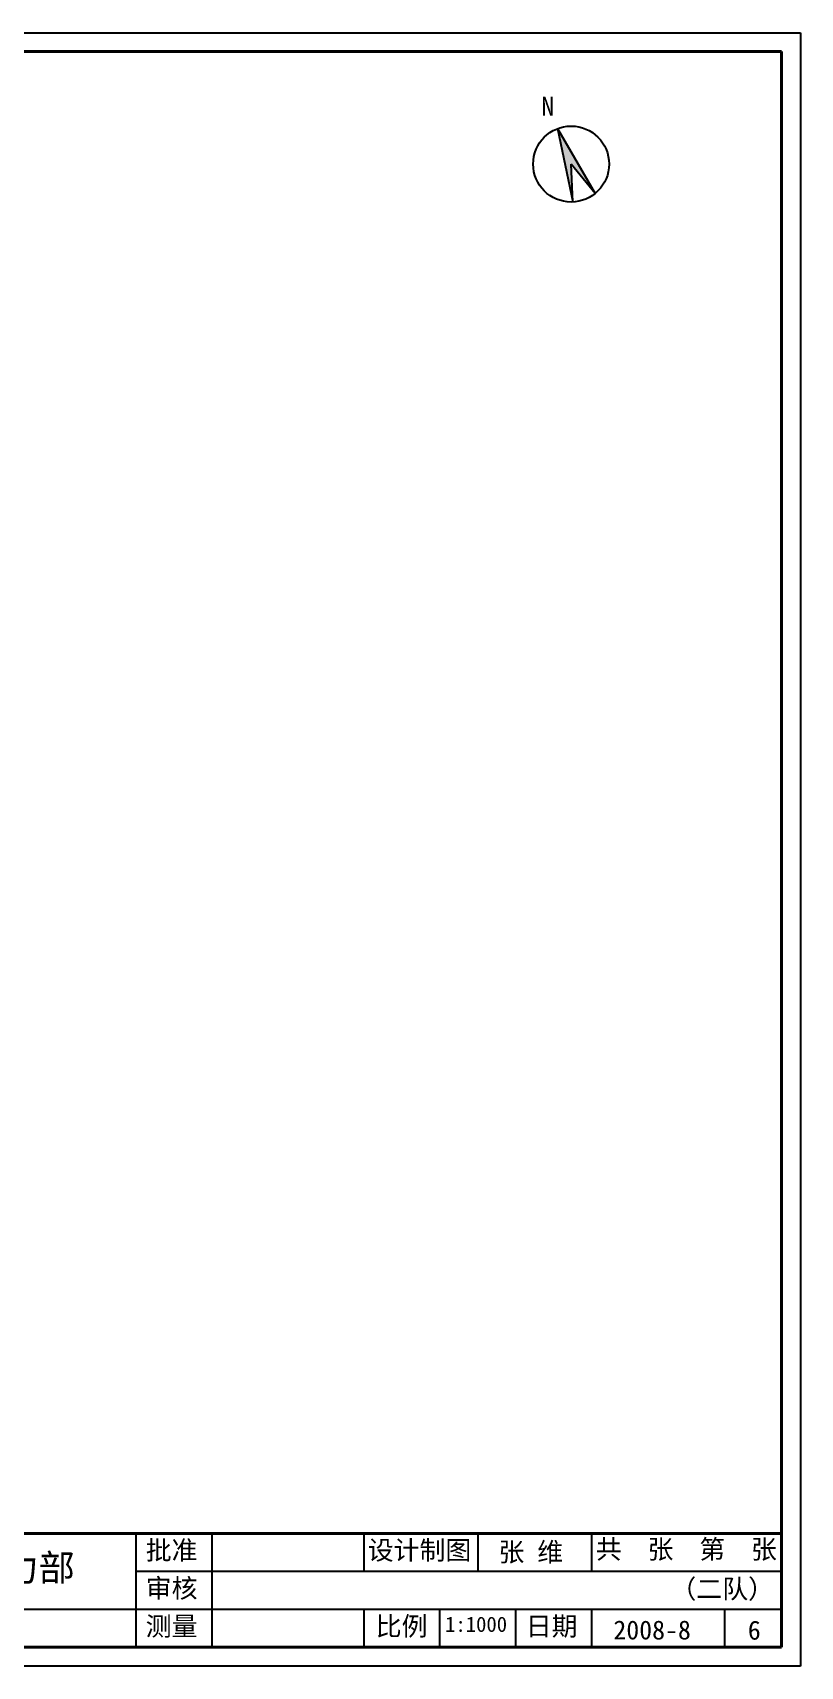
# Model space of a CAD drawing. Header units: millimetres. Extents: x 710 to 1314, y 285 to 715.
# Drawn here: x 1112 to 1314.2, y 285.3 to 715.3 of the extents above; entities that cross this region are included whole.
import ezdxf

# ---------------------------------------------------------------- set-up
doc = ezdxf.new("R2010")
doc.units = ezdxf.units.MM
doc.layers.add('标注', color=7, linetype='Continuous', lineweight=18)
doc.layers.add('边线', color=1, linetype='Continuous')

msp = doc.modelspace()

# ---------------------------------------------------------------- hatches: boundary and pattern name
msp.add_hatch(color=256).paths.add_polyline_path([(1250.22, 690.1), (1254.29, 670.78), (1253.81, 680.77), (1260.15, 673.04)])

# ---------------------------------------------------------------- linework, layer by layer
at = {"lineweight": 40}
for p, q in [((715.18, 710.35), (1309.18, 710.35)), ((1309.18, 710.35), (1309.18, 290.35)), ((1309.18, 320.35), (1019.18, 320.35)), ((1309.18, 290.35), (715.18, 290.35))]:
    msp.add_line(p, q, dxfattribs=at)
for p, q in [((1250.22, 690.1), (1254.29, 670.78)), ((1250.22, 690.1), (1260.15, 673.04)), ((1254.29, 670.78), (1253.81, 680.77)), ((1260.15, 673.04), (1253.81, 680.77)), ((1139.18, 320.35), (1139.18, 290.35)), ((1159.18, 320.35), (1159.18, 290.35)), ((1199.18, 320.35), (1199.18, 310.35)), ((1229.22, 320.35), (1229.22, 310.35)), ((1259.18, 320.35), (1259.18, 310.35)), ((1309.18, 310.35), (1139.18, 310.35)), ((1309.18, 300.35), (1019.18, 300.35)), ((1199.18, 300.35), (1199.18, 290.35)), ((1219.18, 300.35), (1219.18, 290.35)), ((1239.18, 300.35), (1239.18, 290.35)), ((1259.18, 300.35), (1259.18, 290.35)), ((1294.18, 300.35), (1294.18, 290.35))]:
    msp.add_line(p, q)
msp.add_circle((1253.81, 680.77), 10)
at = {"layer": '边线'}
for p, q in [((710.18, 715.35), (1314.18, 715.35)), ((1314.18, 715.35), (1314.18, 285.35)), ((1314.18, 285.35), (710.18, 285.35))]:
    msp.add_line(p, q, dxfattribs=at)

# ---------------------------------------------------------------- texts
at = {"attachment_point": 1}
for s, insert, char_height, width in [('N', (1245.96, 698.51), 5, 13.437), ('{\\fFangSong_GB2312|b0|i0|c134|p49;批准}', (1141.77, 318.41), 5, 88.5221), ('{\\fFangSong_GB2312|b0|i0|c134|p49;设计制图}', (1200.24, 318.41), 5, 88.5221), ('{\\fFangSong_GB2312|b0|i0|c134|p49;共  张  第  张}', (1260.32, 318.68), 5, 88.5221), ('{\\fSimHei|b0|i0|c134|p2;包头第二热电厂热力部}', (1027.63, 314.81), 7, 133.3392), ('{\\fFangSong_GB2312|b0|i0|c134|p49;审核}', (1141.77, 308.41), 5, 88.5221), ('{\\fFangSong_GB2312|b0|i0|c134|p49;测量}', (1141.77, 298.41), 5, 88.5221), ('{\\fFangSong_GB2312|b0|i0|c134|p49;比例}', (1202.36, 298.41), 5, 88.5221), ('{\\fFangSong_GB2312|b0|i0|c134|p49;日期}', (1241.85, 298.41), 5, 88.5221)]:
    msp.add_mtext(s, dxfattribs=dict(at, insert=insert, char_height=char_height, width=width))
at = {"layer": '标注', "char_height": 5, "attachment_point": 1}
for s, insert, width in [('{\\fKaiTi_GB2312|b0|i0|c134|p49;张 维}', (1234.67, 317.96), 30.3874), ('{\\fKaiTi_GB2312|b0|i0|c134|p49;（二队）}', (1279.97, 308.23), 30.3874), ('{\\H0.8x;1:1000}', (1220.62, 298.42), 42.6517), ('2008-8', (1264.94, 297.42), 42.6517), ('6', (1300.35, 297.36), 42.6517)]:
    msp.add_mtext(s, dxfattribs=dict(at, insert=insert, width=width))

doc.saveas('drawing.dxf')
